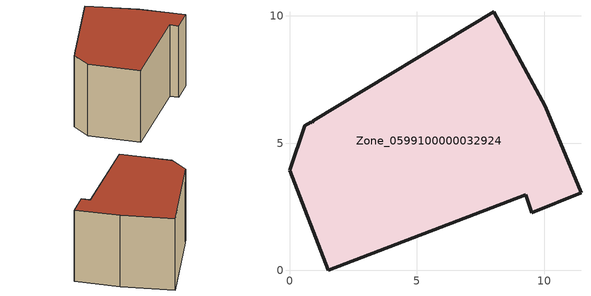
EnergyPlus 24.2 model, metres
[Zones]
Zone_0599100000032924
 floor ground (C_G): 0.9,5.8 0.93,5.89 8.01,10.17 10.06,6.45 11.45,3.05 9.51,2.26 9.27,2.98 1.53,0 0,3.93 0.59,5.68 0.83,5.83 z0
 wall outside (C_F): 0,3.93 1.53,0 9.27,2.98 9.51,2.26 11.45,3.05 10.06,6.45 8.01,10.17 0.93,5.89 0.9,5.8 0.83,5.83 0.59,5.68 0,3.93 z0:6.11
 roof outside (C_R): 0.93,5.89 0.9,5.8 0.83,5.83 0.59,5.68 0,3.93 1.53,0 9.27,2.98 9.51,2.26 11.45,3.05 10.06,6.45 8.01,10.17 z6.11
[BUILDING]
Pand.0599100000032924: North Axis=0; Terrain=City; Loads Convergence Tolerance Value=0.04; Temperature Convergence Tolerance Value=0.4; Solar Distribution=FullExterior; Maximum Number of Warmup Days=25; Minimum Number of Warmup Days=1
[Site:Location]
Rotterdam.The.Hague.AP_ZH_NLD Design_Conditions: Latitude=51.96; Longitude=4.45; Time Zone=1; Elevation=-4.5
[SITE:GROUNDTEMPERATURE:BUILDINGSURFACE]
18, 18, 18, 18, 18, 18, 18, 18, 18, 18, 18, 18
[MATERIAL] Thermal Absorptance=0.9; Solar Absorptance=0.7; Visible Absorptance=0.7
Name | Roughness | Thickness | Conductivity | Density | Specific Heat
G.TC.1946 | MediumSmooth | 0.15 | 1 | 540 | 1210
F.TC.1946 | Rough | 0.3 | 0.857143 | 1920 | 840
R.TC.1946 | MediumRough | 0.2 | 0.909091 | 1500 | 1000
[CONSTRUCTION]
C_G: G.TC.1946
C_F: F.TC.1946
C_R: R.TC.1946
[ZONE]
Zone_0599100000032924: Type=1; Multiplier=1; Ceiling Height=Autocalculate; Volume=Autocalculate; Floor Area=autocalculate; Part of Total Floor Area=Yes
[ZONEINFILTRATION:DESIGNFLOWRATE]
Infil_Zone_0599100000032924: Zone or ZoneList or Space or SpaceList=Zone_0599100000032924; Schedule=AlwaysOn; Design Flow Rate Calculation Method=Flow/Area; Flow Rate per Floor Area=0.003; Constant Term Coefficient=1; Temperature Term Coefficient=0; Velocity Term Coefficient=0; Velocity Squared Term Coefficient=0
[HVACTEMPLATE:ZONE:IDEALLOADSAIRSYSTEM]
Zone_0599100000032924: Maximum Heating Supply Air Temperature=50; Minimum Cooling Supply Air Temperature=13; Maximum Heating Supply Air Humidity Ratio=0.0156; Minimum Cooling Supply Air Humidity Ratio=0.0077; Heating Limit=NoLimit; Cooling Limit=NoLimit; Dehumidification Control Type=ConstantSensibleHeatRatio; Cooling Sensible Heat Ratio=0.7; Dehumidification Setpoint=60; Humidification Control Type=None; Humidification Setpoint=30; Outdoor Air Method=None; Outdoor Air Flow Rate per Person=0.00944; Outdoor Air Flow Rate per Zone Floor Area=0; Outdoor Air Flow Rate per Zone=0; Demand Controlled Ventilation Type=None; Outdoor Air Economizer Type=NoEconomizer; Heat Recovery Type=None; Sensible Heat Recovery Effectiveness=0.7; Latent Heat Recovery Effectiveness=0.65
[ZONECONTROL:THERMOSTAT]
ThermostatControl_Zone_0599100000032924: Zone or ZoneList=Zone_0599100000032924; Control Type Schedule=DualSetpointControlType; Control 1=Thermostat_Zone_0599100000032924; Temperature Difference Between Cutout And Setpoint=0
[THERMOSTATSETPOINT:DUALSETPOINT]
Thermostat_Zone_0599100000032924: Heating Setpoint Temperature Schedule=HeatingSetpoint_Zone_0599100000032924; Cooling Setpoint Temperature Schedule=CoolingSetpoint_Zone_0599100000032924
[SCHEDULE:COMPACT]
HeatingSetpoint_Zone_0599100000032924: Through: 12/31, For: AllDays, Until: 24:00, 21
CoolingSetpoint_Zone_0599100000032924: Through: 12/31, For: AllDays, Until: 24:00, 24
DualSetpointControlType: Through: 12/31, For: AllDays, Until: 24:00, 4
AlwaysOn: Through: 12/31, For: AllDays, Until: 24:00, 1
